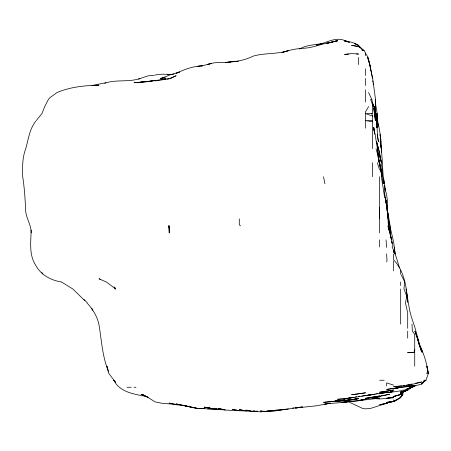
<?xml version="1.0" encoding="UTF-8"?>
<svg xmlns="http://www.w3.org/2000/svg" width="451" height="451" viewBox="0 0 451 451"><rect width="100%" height="100%" fill="white"/><g stroke="black" fill="none" stroke-linecap="round" stroke-linejoin="round"><path stroke-width="0.68" d="M381.36 152.179L381.151 141.648L380.097 134.635L380.723 141.648L380.216 134.635L379.094 127.616L375.446 114.221L377.064 120.597L375.914 113.579L376.873 120.597M387.319 211.119C387.922 203.604 387.443 196.022 384.974 188.856L385.47 190.773L384.461 185.665M414.604 352.169L407.698 352.688L414.604 352.169L414.717 349.508M31.136 230.066C30.95 241.922 28.785 254.838 35.781 265.34C40.838 274.963 50.884 280.206 61.246 281.993M379.629 207.28L379.325 211.823L379.629 218.842M393.024 401.627L386.648 402.371L394.721 401.289L400.68 397.5L393.661 401.289L400.68 397.568L400.68 397.049L402.906 394.275L403.149 391.722M402.884 391.722L402.315 394.275L402.771 391.722L400.68 394.275L402.867 391.767L401.768 394.275L402.906 394.275M401.768 394.275L402.343 392.359M413.313 385.842L407.698 386.208L414.717 385.836L421.73 384.105L421.73 383.508L425.975 380.238L428.45 373.219L426.843 366.201L428.078 373.219C427.074 363.416 423.912 353.962 419.565 345.15M386.648 261.935L386.997 260.943L386.648 253.924M402.315 392.517L401.475 394.275L402.766 391.936M400.68 397.568L402.726 394.275L400.68 397.049M401.852 393.103L400.68 394.563L393.661 396.514L401.362 394.275L403.668 391.034M368.653 106.566L365.592 111.572L365.592 128.174M35.781 121.167C29.507 129.093 28.396 139.263 25.769 148.667C22.229 157.67 22.477 167.259 22.708 176.736C24.54 188.383 25.183 200.035 25.741 211.823C26.705 219.135 31.316 225.365 31.187 232.874M402.985 391.575L400.871 394.275L403.087 391.575M36.266 120.597L41.937 113.579L44.7 106.566L48.358 99.547L49.813 97.766L57.018 92.528C70.209 86.942 84.715 85.487 98.938 85.205L93.323 85.448M402.095 392.19L400.68 393.667L402.185 392.269M421.73 384.105L425.535 380.238L421.73 383.508M402.185 392.19L400.68 393.667L402.185 392.161L400.68 393.526L403.921 391.209M415.692 385.233L414.717 386.214L411.656 387.257L414.717 386.107C403.978 391.84 391.429 391.823 379.629 393.357L386.648 392.466L365.592 395.578L373.727 394.377M407.698 388.959L410.461 387.539L406.419 389.213L409.542 387.939M414.717 385.949L415.884 385.301M299.419 49.091C306.641 44.756 315.412 44.846 323.491 43.409L316.472 45.055C325.887 43.409 334.76 36.593 344.541 40.421M401.362 394.275L393.661 396.457M400.68 393.097L405.359 390.729M170.399 78.497L176.127 75.745L169.886 78.497L162.089 79.81L165.917 79.308M405.145 390.707L400.68 392.742L407.698 390.228M104.688 83.283C116.014 79.15 128.541 82.516 139.973 78.497M386.648 403.324L379.629 404.716L386.648 403.312L390.899 401.542L386.648 403.312L370.874 408.307L365.592 408.882L362.328 408.307L348.042 401.576M328.565 43.161L330.51 42.417M179.442 72.177L176.127 73.338C184.262 69.477 193.005 66.167 202.093 65.902M389.078 402.14L386.648 402.991L392.387 401.615M141.039 78.232L148.058 75.858L154.372 75.323M138.519 79.122L140.447 78.497M179.442 72.042L169.108 75.182L162.089 78.22L164.643 77.454L162.089 77.803L164.643 77.409M162.089 78.079L164.643 77.583L160.421 78.497L165.28 77.183M407.061 390.403L400.68 392.128L407.698 390.312L411.819 387.257L410.889 387.257M331.147 42.247L337.523 40.596L331.147 42.236M373.563 394.383L372.611 394.597L373.727 394.383M331.784 42.118L337.523 40.844L326.304 43.409L330.51 42.36C321.039 43.939 312.177 48.167 302.441 48.325C295.467 48.764 288.629 50.292 282.022 52.541L288.403 50.659C277.004 54.362 264.793 52.801 253.315 56.082C244.572 60.417 234.932 62.018 225.246 62.441L230.162 62.193M415.354 383.361L421.73 381.963C412.569 384.455 403.183 386.366 393.661 386.58L401.954 385.842M374.042 394.275L375.283 394.011M376.523 393.746L377.769 393.486M91.919 85.51L105.951 82.73M408.335 384.776L409.609 384.523M410.889 384.269L412.163 384.01M390.476 391.908L393.024 391.665L390.476 391.936L391.75 391.693M354.108 397.162L344.541 398.96L372.611 394.563L361.764 395.972M355.388 396.925L356.662 396.683M393.661 388.553L400.68 387.257L393.661 388.672L400.68 387.257L386.648 389.393L414.012 385.814M391.75 401.666L386.648 402.619L393.024 401.649M390.476 391.964L391.75 391.733M226.526 62.413L232.265 61.392L238.579 61.178M220.144 409.249C213.103 410.263 206.011 408.38 198.947 408.307L204.196 408.612M155.076 80.938L156.35 80.718M157.625 80.498L162.089 79.731L165.962 78.497L162.089 79.675L141.039 82.133L147.353 81.569M149.969 81.36L155.076 80.492L148.695 81.417M403.233 385.633L404.508 385.425M406.419 385.115L407.698 384.906M357.902 393.943L351.56 394.749L365.592 392.804L358.579 393.836M326.682 403.668L330.51 403.267L324.765 404.158L330.51 403.16L316.472 405.799L295.422 408.042L302.441 406.881L274.366 411.053L267.353 410.951L274.366 410.675L267.353 411.459L260.334 411.002L261.738 411.019M371.207 397.782L379.629 396.722L372.611 397.709L379.629 396.418L358.579 400.42L341.734 402.207L347.918 401.61M401.317 387.116L407.061 386.265M387.922 392.161L386.648 392.331L388.559 392.133M281.385 409.931L274.366 410.354L288.403 408.984M167.197 79.145L169.108 78.891M346.458 401.931L351.56 401.289L349.452 401.373M344.541 402.151L351.56 401.305L344.541 402.354L326.998 403.701M382.177 392.793L384.094 392.567M267.353 411.075L260.334 411.898L253.315 410.94L254.719 411.019M411.526 385.802L408.335 386.174L412.163 385.814M155.076 74.962L162.089 74.167L169.108 74.376M358.579 396.328L359.853 396.187M199.731 66.196L197.177 66.432L204.196 65.299L211.215 63.506L207.646 64.459C214.834 61.736 222.642 62.644 230.162 62.165M201.005 66.077L202.285 65.964M174.024 74.144L167.704 74.629M408.397 386.107L411.91 385.808M149.461 81.394L151.564 81.225M348.753 54.092L344.541 54.419L351.56 53.562L358.579 54.03L356.47 53.985M375.418 398.47L372.611 398.678L379.629 398.504L372.611 398.481L379.629 398.96L386.648 398.442L393.661 397.049L386.648 398.227L393.661 397.703L389.45 397.872M376.822 398.368L379.629 398.16L358.579 400.663L365.592 399.259L355.811 401.289L349.452 401.582M292.614 408.008L294.018 407.907M147.353 81.558L134.02 82.736L143.147 81.924M316.472 44.407L319.28 44.215M144.551 81.856L147.353 81.721M257.527 411.464L253.315 411.65L246.302 410.117L253.315 411.436L246.302 411.041L239.284 409.581L246.302 410.962L239.284 410.788L232.265 409.345L238.647 410.573M362.006 50.427L364.019 50.427L365.592 53.111M373.637 108.477L375.942 120.597L374.589 113.579L375.395 120.597L373.653 106.566L372.611 102.997L373.327 106.566L371.855 99.547L370.592 99.547L372.611 104.835L372.611 113.579L365.592 113.579L372.611 116.132L372.611 120.597L365.592 120.597L372.611 121.849L372.611 148.667M323.491 176.753L324.951 183.754M169.108 232.874L168.826 225.855L169.706 232.874L169.108 225.855M426.336 373.219L428.45 373.219M379.629 380.238L384.184 380.238M423.714 380.238L425.975 380.238M127.007 387.257L131.207 387.257M134.02 387.257L135.976 387.257M204.196 408.617L196.27 408.307L176.127 403.904L197.177 408.307L190.159 406.988M239.284 410.698L225.246 410.072L218.228 408.375L225.246 409.942L218.228 409.429L211.215 408.567L204.196 407.106L210.138 408.189M256.123 411.103L257.527 411.182M214.022 408.747L211.215 408.567L213.317 408.719M215.426 408.837L217.529 408.972M214.721 408.82L216.83 408.967M210.578 408.127L204.196 407.298L210.138 408.206M183.145 405.426L190.159 406.836L183.145 405.443L176.127 404.744L169.108 403.093L176.127 404.429L162.089 403.284L155.076 401.892L148.058 397.478L141.744 394.275L148.058 397.32L141.039 394.275L143.593 395.121M211.215 408.369L213.763 408.623M215.679 408.815L216.954 408.939M146.784 396.508C134.776 394.337 119.932 392.471 113.821 380.238M100.212 279.101L98.938 278.797L106.329 281.993L115.811 289.012L114.999 287.952M349.643 42.163L344.541 40.697L347.095 41.639L344.541 41.064L351.56 42.225L354.824 43.409L358.579 45.433L354.373 43.409L358.579 45.365L363.348 50.427L361.228 48.714M393.661 385.154L386.648 382.888L386.648 385.921M168.826 225.855L169.108 225.962M349.006 42.281L344.541 40.517L347.732 41.83M344.541 40.404L347.732 41.768M61.533 281.993L72.865 289.012L84.901 300.783M364.064 50.427L358.579 46.571L351.56 45.314L358.579 46.583L360.169 47.857M240.462 225.855L239.284 224.784L239.284 218.842M87.139 302.615L83.999 299.464M113.765 380.238L115.541 382.245L108.629 373.219L106.926 366.201L107.981 369.392M87.105 303.049C92.641 309.003 97.044 316.106 98.848 324.1L98.938 324.478C101.599 340.133 102.259 356.504 108.465 371.308M114.109 286.898L115.631 289.012L114.492 287.293M392.082 246.911C395.414 253.631 397.32 260.74 399.496 267.962M365.592 53.443L368.14 57.44L372.706 78.497L375.531 99.547L375.632 113.579L375.085 106.566L376.123 119.194L375.677 113.579L374.465 106.566L376.422 120.597L375.328 113.579C377.797 122.779 376.5 132.391 378.445 141.648L377.222 134.635M41.751 272.404L42.8 274.067M393.661 251.128L395.082 253.924L394.388 247.548M401.255 274.98L404.739 281.993L403.955 289.012L406.757 296.031L405.494 303.049L407.698 312.87L407.698 328.317M368.563 92.528L371.855 99.547M422.756 352.169L419.842 345.15L414.717 326.913L411.425 317.081L409.587 310.062L406.571 292.203M393.661 253.924L393.661 259.827C404.361 271.164 406.639 287.372 407.698 302.3L407.033 296.724M394.636 253.282L393.661 250.688L394.073 252.622M417.367 338.774L421.73 352.084L419.323 345.15L417.508 338.132L414.92 331.119L417.169 338.132M371.765 113.579L372.611 116.132M393.661 250.249L394.676 253.315M377.284 162.704L379.629 169.903M372.238 120.597L372.611 121.849M387.837 225.855L391.66 239.893L392.979 246.911M394.208 252.622L393.661 250.666L395.082 253.924L394.349 250.66M376.049 148.667L377.955 155.685L381.969 176.736L377.955 155.685M372.78 104.666L373.287 106.566M417.508 338.132L419.323 345.15M390.419 236.065L391.389 239.893M391.66 239.893L388.536 225.855L389.236 230.326M388.52 225.855L390.216 232.874L388.536 225.855L389.929 232.874C387.2 221.328 388.542 209.236 385.301 197.786M386.569 204.805L384.201 190.773M375.474 103.375L377.216 113.579L377.211 120.597L376.912 113.579L378.271 126.342M384.951 189.493L385.222 190.773L384.618 183.754L383.57 178.01M385.819 201.614L386.49 204.805L385.43 198.429M386.648 204.805L385.182 197.786L386.766 204.805L387.071 208.317M376.484 123.151L376.359 121.871L376.608 123.151M376.861 124.425L377.504 127.616L376.388 121.871M386.766 206.18L390.132 225.855L390.639 231.47M393.661 250.305L394.005 252.115M378.507 155.685L375.17 134.635L373.467 127.616L374.775 133.992L373.834 127.616L374.809 133.992M386.766 206.13L388.48 218.205L387.229 210.47M394.377 251.314L394.614 252.622M385.566 200.34L385.385 198.429L386.524 204.805M370.778 70.204L369.769 64.459L367.638 57.44L369.837 64.459L372.47 78.497M388.474 218.205L387.229 209.828C388.148 224.846 394.484 238.889 394.89 253.924L394.377 247.61M381.366 176.736L384.692 197.786M372.718 80.825L372.938 82.161M373.157 83.503L373.377 84.844M387.183 209.828L387.505 211.823L387.183 209.788M389.281 229.046L389.484 230.326M385.38 198.429L385.678 200.34M389.422 231.6L389.613 232.874M406.39 290.929L406.114 289.012L406.34 290.929M386.975 207.996L386.71 205.442L388.277 218.842L388.627 225.855L387.612 211.823M385.47 197.786L386.112 202.894M406.571 292.84L406.949 296.031M386.727 205.893L386.964 207.866M386.716 205.442L387.009 207.996M387.15 209.27L387.443 211.823M388.091 222.027L388.379 224.581M383.175 183.754L381.405 169.717L381.918 175.332M387.178 209.907L387.375 211.823L387.195 209.721M383.598 179.289L384.049 183.754C382.07 169.762 382.803 155.505 380.148 141.648L381.072 147.392L380.351 141.648L380.683 145.16M387.618 213.926L387.809 216.035M380.227 157.788L379.629 153.301L376.613 141.648C379.601 152.63 382.476 163.854 382.036 175.332M380.39 159.192L380.514 160.595M386.056 239.893L386.648 247.447M411.977 324.1L412.355 331.119L414.717 334.242L414.717 366.201M407.698 331.119L407.698 338.132M400.68 270.155L400.68 274.264M400.68 281.993L400.68 285.528M400.68 289.012L400.68 324.1M393.661 260.943L393.661 270.865M393.661 399.789L393.661 400.657M379.629 176.736L379.629 232.874M379.629 239.893L379.629 246.911M372.611 162.704L372.611 176.736M365.592 53.607L365.592 55.659M365.592 68.755L365.592 75.509M365.592 78.497L365.592 85.51M365.592 89.788L365.592 102.016M358.579 57.44L358.579 64.589M407.698 390.312L400.68 391.936L407.698 390.335M389.484 394.275L379.629 396.299L389.484 394.275M358.579 398.442L351.56 399.789L344.541 400.539L358.579 398.712L337.523 401.289L351.56 399.789L358.579 398.442M389.196 392.173L386.648 392.658L389.196 392.195M379.629 395.967L365.592 398.278L379.629 395.967M393.661 390.036L379.629 392.24L393.661 390.036M351.56 397.635L344.541 398.831L337.523 399.27L344.541 398.814L351.56 397.635M344.541 400.003L334.89 401.289L344.541 400.003M337.523 400.922L323.491 402.36L344.541 400.353L334.276 401.289L337.523 400.922M302.441 407.354L296.121 407.76L302.441 407.354M92.743 310.062L91.919 308.743L92.709 310.062M381.467 162.704L379.629 155.685L381.422 162.704M394.625 252.058L394.349 250.812L394.619 252.058M381.078 169.717L379.629 162.704L382.2 176.736L381.078 169.717M391.97 243.083L391.739 241.804L391.97 243.083M386.969 208.435L386.755 207.082L386.935 208.435M379.297 162.704L377.307 148.667L379.297 162.704M376.918 127.616L376.777 126.342L376.918 127.616M375.706 106.566L375.339 99.547L375.655 106.566"/></g></svg>
